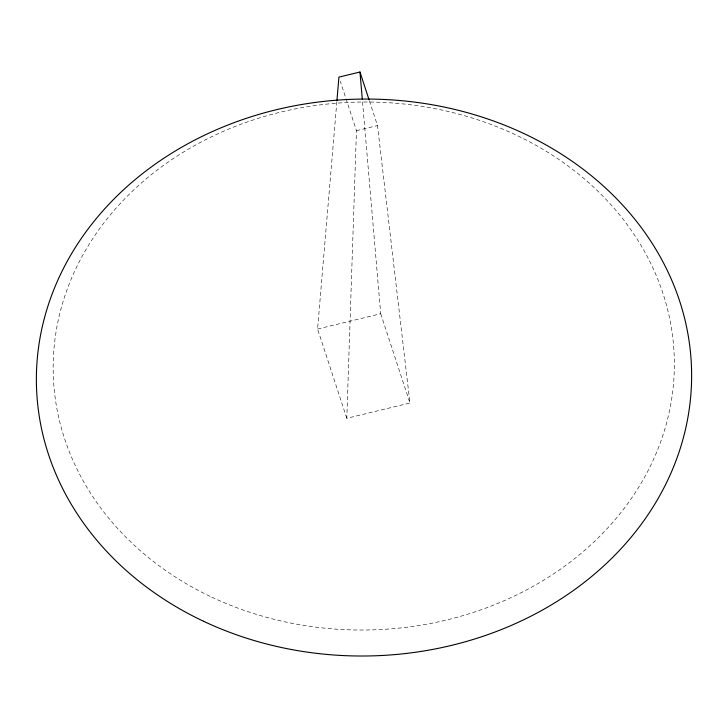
<?xml version="1.0" encoding="UTF-8"?>
<svg xmlns="http://www.w3.org/2000/svg" width="728" height="728" viewBox="0 0 728 728"><rect width="100%" height="100%" fill="white"/><g stroke="black" fill="none" stroke-linecap="round" stroke-linejoin="round"><path stroke-width="0.55" stroke-dasharray="3.64 2.73" d="M369.442 100.946L377.504 125.58L409.937 403.021L346.801 418.291L356.456 130.676L340.331 81.39M346.801 418.291L317.581 329.02L336.818 101.966M356.456 130.676L377.504 125.58M317.581 329.02L380.717 313.75L362.398 100.264M380.717 313.75L409.937 403.021M211.693 597.106A310.619 263.991 -1.2 0 0 674.337 361.061A310.619 263.991 -1.2 0 0 205.251 139.903A310.619 263.991 -1.2 0 0 211.693 597.106"/><path stroke-width="1.09" d="M336.918 100.828L338.93 77.113L359.969 72.017L369.087 99.873M359.969 72.017L362.298 99.126M203.594 621.284A327.646 278.46 -1.2 0 0 691.6 372.29A327.646 278.46 -1.2 0 0 196.806 139.021A327.646 278.46 -1.2 0 0 203.594 621.284"/></g></svg>
